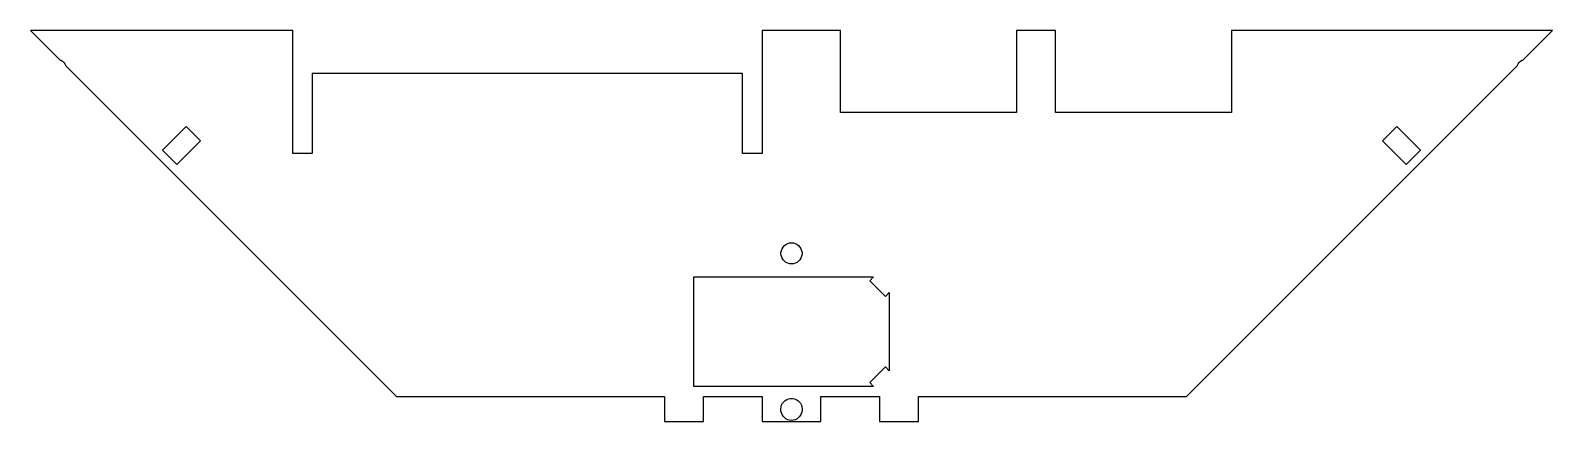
# Model space of a CAD drawing. Header units: metres. Extents: x -195 to 195, y -226 to -126.
import ezdxf

# ---------------------------------------------------------------- set-up
doc = ezdxf.new("R2010")
doc.units = ezdxf.units.M

msp = doc.modelspace()

# ---------------------------------------------------------------- linework, layer by layer
for p, q in [((-194.526, -126.5), (-187.036, -133.99)), ((-127.5, -126.5), (-194.526, -126.5)), ((-127.5, -158), (-127.5, -126.5)), ((12.5, -126.5), (-7.5, -126.5)), ((-7.5, -126.5), (-7.5, -158)), ((12.5, -147.5), (12.5, -126.5)), ((67.5, -126.5), (57.5, -126.5)), ((57.5, -126.5), (57.5, -147.5)), ((67.5, -147.5), (67.5, -126.5)), ((194.526, -126.5), (112.5, -126.5)), ((112.5, -126.5), (112.5, -147.5)), ((187.036, -133.99), (194.526, -126.5)), ((-187.036, -133.99), (-186.797, -134.083)), ((-186.797, -134.083), (-186.373, -134.345)), ((-186.373, -134.345), (-186.005, -134.681)), ((-186.005, -134.681), (-185.704, -135.079)), ((-185.704, -135.079), (-185.482, -135.525)), ((-185.482, -135.525), (-185.475, -135.552)), ((-185.475, -135.552), (-100.926, -220.1)), ((100.926, -220.1), (185.475, -135.552)), ((185.475, -135.552), (185.482, -135.525)), ((185.482, -135.525), (185.704, -135.079)), ((185.704, -135.079), (186.005, -134.681)), ((186.005, -134.681), (186.373, -134.345)), ((186.373, -134.345), (186.797, -134.083)), ((186.797, -134.083), (187.036, -133.99)), ((-12.5, -137.5), (-122.5, -137.5)), ((-122.5, -137.5), (-122.5, -158)), ((-12.5, -158), (-12.5, -137.5)), ((57.5, -147.5), (12.5, -147.5)), ((112.5, -147.5), (67.5, -147.5)), ((-160.735, -157.11), (-154.724, -151.1)), ((-154.724, -151.1), (-151.1, -154.724)), ((151.1, -154.724), (154.724, -151.1)), ((154.724, -151.1), (160.735, -157.11)), ((-151.1, -154.724), (-157.11, -160.735)), ((157.11, -160.735), (151.1, -154.724)), ((-157.11, -160.735), (-160.735, -157.11)), ((-122.5, -158), (-127.5, -158)), ((-7.5, -158), (-12.5, -158)), ((160.735, -157.11), (157.11, -160.735)), ((-2.68848, -183.251), (-2.59693, -182.761)), ((-2.59693, -182.761), (-2.41694, -182.297)), ((-2.41694, -182.297), (-2.15465, -181.873)), ((-2.15465, -181.873), (-1.81898, -181.505)), ((-1.81898, -181.505), (-1.42137, -181.204)), ((-1.42137, -181.204), (-0.975352, -180.982)), ((-0.975352, -180.982), (-0.496123, -180.846)), ((-0.496123, -180.846), (0, -180.8)), ((0, -180.8), (0.496123, -180.846)), ((0.496123, -180.846), (0.975352, -180.982)), ((0.975352, -180.982), (1.42137, -181.204)), ((1.42137, -181.204), (1.81898, -181.505)), ((1.81898, -181.505), (2.15465, -181.873)), ((2.15465, -181.873), (2.41694, -182.297)), ((2.41694, -182.297), (2.59693, -182.761)), ((2.59693, -182.761), (2.68848, -183.251)), ((-2.68848, -183.749), (-2.68848, -183.251)), ((-2.59693, -184.239), (-2.68848, -183.749)), ((-2.41694, -184.703), (-2.59693, -184.239)), ((-2.15465, -185.127), (-2.41694, -184.703)), ((-1.81898, -185.495), (-2.15465, -185.127)), ((-1.42137, -185.796), (-1.81898, -185.495)), ((-0.975352, -186.018), (-1.42137, -185.796)), ((-0.496123, -186.154), (-0.975352, -186.018)), ((0, -186.2), (-0.496123, -186.154)), ((0.496123, -186.154), (0, -186.2)), ((0.975352, -186.018), (0.496123, -186.154)), ((1.42137, -185.796), (0.975352, -186.018)), ((1.81898, -185.495), (1.42137, -185.796)), ((2.15465, -185.127), (1.81898, -185.495)), ((2.41694, -184.703), (2.15465, -185.127)), ((2.59693, -184.239), (2.41694, -184.703)), ((2.68848, -183.749), (2.59693, -184.239)), ((2.68848, -183.251), (2.68848, -183.749)), ((-25, -217.5), (-25, -189.5)), ((-25, -189.5), (21, -189.5)), ((21, -189.5), (20, -190.5)), ((20, -190.5), (24, -194.5)), ((24, -194.5), (25, -193.5)), ((25, -193.5), (25, -213.5)), ((24, -212.5), (20, -216.5)), ((25, -213.5), (24, -212.5)), ((21, -217.5), (-25, -217.5)), ((20, -216.5), (21, -217.5)), ((-100.926, -220.1), (-32.5, -220.1)), ((-32.5, -220.1), (-32.5, -226.5)), ((-22.5, -226.5), (-22.5, -220.1)), ((-22.5, -220.1), (-7.5, -220.1)), ((-7.5, -220.1), (-7.5, -226.5)), ((-2.29559, -221.829), (-1.99532, -221.431)), ((-1.99532, -221.431), (-1.62711, -221.095)), ((-1.62711, -221.095), (-1.20349, -220.833)), ((-1.20349, -220.833), (-0.73889, -220.653)), ((-0.73889, -220.653), (-0.249125, -220.562)), ((-0.249125, -220.562), (0.249125, -220.562)), ((0.249125, -220.562), (0.73889, -220.653)), ((0.73889, -220.653), (1.20349, -220.833)), ((1.20349, -220.833), (1.62711, -221.095)), ((1.62711, -221.095), (1.99532, -221.431)), ((1.99532, -221.431), (2.29559, -221.829)), ((7.5, -226.5), (7.5, -220.1)), ((7.5, -220.1), (22.5, -220.1)), ((22.5, -220.1), (22.5, -226.5)), ((32.5, -226.5), (32.5, -220.1)), ((32.5, -220.1), (100.926, -220.1)), ((-2.7, -223.25), (-2.65403, -222.754)), ((-2.68848, -223.374), (-2.7, -223.25)), ((-2.68848, -223.749), (-2.68848, -223.374)), ((-2.59693, -224.239), (-2.68848, -223.749)), ((-2.65403, -222.754), (-2.51767, -222.275)), ((-2.41694, -224.703), (-2.59693, -224.239)), ((-2.51767, -222.275), (-2.29559, -221.829)), ((-2.15465, -225.127), (-2.41694, -224.703)), ((-1.81898, -225.495), (-2.15465, -225.127)), ((-1.42137, -225.796), (-1.81898, -225.495)), ((1.81898, -225.495), (1.42137, -225.796)), ((2.15465, -225.127), (1.81898, -225.495)), ((2.41694, -224.703), (2.15465, -225.127)), ((2.29559, -221.829), (2.51767, -222.275)), ((2.59693, -224.239), (2.41694, -224.703)), ((2.51767, -222.275), (2.65403, -222.754)), ((2.68848, -223.749), (2.59693, -224.239)), ((2.65403, -222.754), (2.7, -223.25)), ((2.7, -223.25), (2.68848, -223.374)), ((2.68848, -223.374), (2.68848, -223.749)), ((-32.5, -226.5), (-22.5, -226.5)), ((-7.5, -226.5), (7.5, -226.5)), ((-0.975352, -226.018), (-1.42137, -225.796)), ((-0.496123, -226.154), (-0.975352, -226.018)), ((0, -226.2), (-0.496123, -226.154)), ((0.496123, -226.154), (0, -226.2)), ((0.975352, -226.018), (0.496123, -226.154)), ((1.42137, -225.796), (0.975352, -226.018)), ((22.5, -226.5), (32.5, -226.5))]:
    msp.add_line(p, q)

doc.saveas('drawing.dxf')
